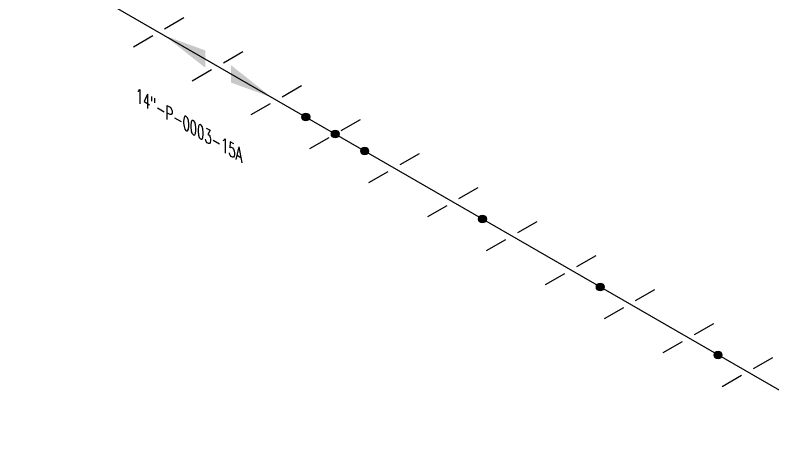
# Model space of a CAD drawing. Header units: inches. Extents: x 0 to 17.2, y 0 to 11.2.
# Drawn here: x 7.76 to 13.33, y 2.84 to 6.09 of the extents above; entities that cross this region are included whole.
import ezdxf

# ---------------------------------------------------------------- set-up
doc = ezdxf.new("R2010")
doc.units = ezdxf.units.IN
doc.header["$MEASUREMENT"] = 0
for name, color, linetype in [('FITTINGS', 4, 'Continuous'), ('FLOW', 1, 'Continuous'), ('TEXT', 7, 'Continuous'), ('WELD POINTS', 41, 'Continuous')]:
    doc.layers.add(name, color=color, linetype=linetype)
doc.layers.add('PIPE', color=7, linetype='Continuous', lineweight=30)
doc.styles.add('PART_Standard', font='romans', dxfattribs={"width": 0.8, "height": 0.09})

# ---------------------------------------------------------------- blocks, each defined once
blk = doc.blocks.new('1_Text_330')
at = {"layer": 'TEXT', "style": 'PART_Standard', "oblique": 330, "width": 0.8}
blk.add_attdef('3/4"', (0, 0), '', height=0.09, rotation=330, dxfattribs=at)
blk = doc.blocks.new('1_ARROW_FLOW_30')
at = {"color": 0, "linetype": 'ByBlock'}
blk.add_solid([(-0.15, -0.1505), (0.15, 0.0866), (-0.15, -0.0227)], dxfattribs=at)
blk = doc.blocks.new('4_SUPPORT_I-BEAM_30')
at = {"color": 0, "linetype": 'ByBlock', "lineweight": -2}
for p, q in [((-0.0435, 0.0251), (-0.1857, 0.1072)), ((0.1857, -0.1072), (0.0435, -0.0251))]:
    blk.add_line(p, q, dxfattribs=at)
blk = doc.blocks.new('2_WELD_SINGLE_00')
at = {"linetype": 'ByBlock', "lineweight": -2}
h = blk.add_hatch(color=0, dxfattribs=at)
edge = h.paths.add_edge_path()
edge.add_arc((0, 0), 0.0286, 0, 360)
at = {"color": 0, "linetype": 'ByBlock', "lineweight": -2}
blk.add_circle((0, 0), 0.0286, dxfattribs=at)

msp = doc.modelspace()

# ---------------------------------------------------------------- linework, layer by layer
at = {"layer": 'PIPE'}
msp.add_line((14.23, 2.8449), (2.9717, 9.3449), dxfattribs=at)

# ---------------------------------------------------------------- block references
at = {"layer": 'FITTINGS', "xscale": -1}
for p in [(8.8174, 5.9699), (9.2504, 5.7199), (9.6834, 5.4699), (10.1164, 5.2199), (10.5494, 4.9699), (10.9824, 4.7199), (11.4154, 4.4699), (11.8485, 4.2199), (12.2815, 3.9699), (12.7145, 3.7199), (13.1475, 3.4699)]:
    msp.add_blockref('4_SUPPORT_I-BEAM_30', p, dxfattribs=at)
at = {"layer": 'FLOW', "xscale": -1}
msp.add_blockref('1_ARROW_FLOW_30', (9.0107, 5.8582), dxfattribs=at)
at = {"layer": 'FLOW', "xscale": -1, "rotation": 180}
msp.add_blockref('1_ARROW_FLOW_30', (9.4999, 5.5759), dxfattribs=at)
at = {"layer": 'TEXT'}
msp.add_blockref('1_Text_330', (8.6488, 5.4598), dxfattribs=at).add_auto_attribs({'3/4"': '14"-P-0003-15A'})
at = {"layer": 'WELD POINTS'}
for p in [(9.8999, 5.3449), (10.1164, 5.2199), (10.3329, 5.0949), (11.1989, 4.5949), (12.065, 4.0949), (12.931, 3.5949)]:
    msp.add_blockref('2_WELD_SINGLE_00', p, dxfattribs=at)

doc.saveas('drawing.dxf')
